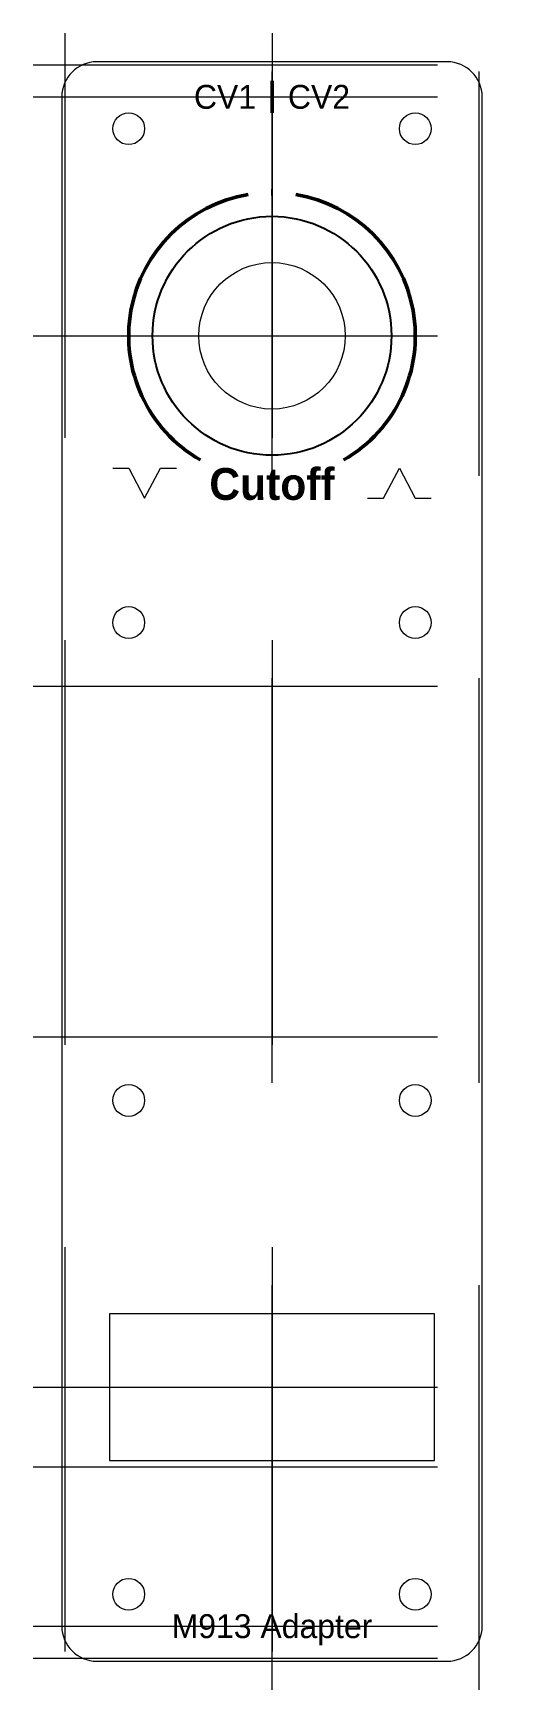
# Model space of a CAD drawing. Header units: millimetres. Extents: x -2 to 28, y -2 to 102.
import ezdxf
from ezdxf.enums import TextEntityAlignment as Align

# ---------------------------------------------------------------- set-up
doc = ezdxf.new("R2010")
doc.units = ezdxf.units.MM
doc.linetypes.add('DASHEDX2', pattern=[38.1, 25.4, -12.7])
for name, color, linetype, lineweight, true_color in [('Cut', 5, 'CONTINUOUS', 5, 0x0000ff), ('Fill', 7, 'CONTINUOUS', 20, 0x000000), ('Guide Panel', 94, 'DASHEDX2', 5, 0x008000), ('Helpers', 2, 'CONTINUOUS', 25, 0xffff00)]:
    doc.layers.add(name, color=color, linetype=linetype, lineweight=lineweight, true_color=true_color)
doc.styles.add('textstyle0', font='')
doc.styles.add('textstyle1', font='')
doc.styles.add('textstyle5', font='')
doc.styles.add('textstyle6', font='')
doc.styles.get('textstyle0').set_extended_font_data('Ubuntu')
doc.styles.get('textstyle1').set_extended_font_data('Ubuntu')
doc.styles.get('textstyle5').set_extended_font_data('Ubuntu')
doc.styles.get('textstyle6').set_extended_font_data('Ubuntu', bold=True)

msp = doc.modelspace()

# ---------------------------------------------------------------- linework, layer by layer
at = {"layer": 'Cut'}
for p, q in [((24, 100.2), (2, 100.2)), ((-0.2, 98), (-0.2, 2)), ((26.2, 2), (26.2, 98)), ((23.2, 21.6), (2.8, 21.6)), ((2.8, 21.6), (2.8, 12.4)), ((23.2, 12.4), (23.2, 21.6)), ((2.8, 12.4), (23.2, 12.4)), ((2, -0.2), (24, -0.2))]:
    msp.add_line(p, q, dxfattribs=at)
for centre, radius in [((4, 96), 1), ((22, 96), 1), ((13, 83), 4.6), ((4, 65), 1), ((22, 65), 1), ((4, 35), 1), ((22, 35), 1), ((4, 4), 1), ((22, 4), 1)]:
    msp.add_circle(centre, radius, dxfattribs=at)
for centre, start, end in [((2, 98), 90, 180), ((24, 98), 0, 90), ((2, 2), 180, 270), ((24, 2), 270, 0)]:
    msp.add_arc(centre, 2.2, start, end, dxfattribs=at)
at = {"layer": 'Fill', "lineweight": 50}
msp.add_line((13, 99), (13, 97), dxfattribs=at)
at = {"layer": 'Fill'}
for p, q in [((3, 74.7), (4, 74.7)), ((4, 74.7), (5, 72.8)), ((5, 72.8), (6, 74.7)), ((6, 74.7), (7, 74.7)), ((20, 72.8), (21, 74.7)), ((21, 74.7), (22, 72.8)), ((19, 72.8), (20, 72.8)), ((22, 72.8), (23, 72.8))]:
    msp.add_line(p, q, dxfattribs=at)
at = {"layer": 'Fill', "lineweight": 50}
for start, end in [(99.5941, 240), (300, 80.4059)]:
    msp.add_arc((13, 83), 9, start, end, dxfattribs=at)
at = {"layer": 'Fill', "lineweight": 100}
msp.add_arc((13, 83), 9, 89.6817, 90.3183, dxfattribs=at)
at = {"layer": 'Guide Panel'}
for p, q in [((0, 102), (0, -2)), ((13, 102), (13, -2)), ((13, -2), (13, 102)), ((26, -2), (26, 102)), ((-2, 100), (28, 100)), ((-2, 98), (28, 98)), ((-2, 83), (28, 83)), ((-2, 61), (28, 61)), ((-2, 39), (28, 39)), ((-2, 17), (28, 17)), ((-2, 12), (28, 12)), ((-2, 2), (28, 2)), ((-2, 0), (28, 0)), ((13, -2), (13, -2))]:
    msp.add_line(p, q, dxfattribs=at)
at = {"layer": 'Helpers'}
msp.add_circle((13, 83), 7.5, dxfattribs=at)

# ---------------------------------------------------------------- texts
at = {"layer": 'Fill', "style": 'textstyle1'}
msp.add_text('CV1', height=1.5, dxfattribs=at).set_placement((12, 98), align=Align.MIDDLE_RIGHT)
at = {"layer": 'Fill', "style": 'textstyle0'}
msp.add_text('CV2', height=1.5, dxfattribs=at).set_placement((14, 98), align=Align.MIDDLE_LEFT)
at = {"layer": 'Fill', "style": 'textstyle6'}
msp.add_text('Cutoff', height=2, dxfattribs=at).set_placement((13, 74.7), align=Align.TOP_CENTER)
at = {"layer": 'Fill', "style": 'textstyle5'}
msp.add_text('M913 Adapter', height=1.5, dxfattribs=at).set_placement((13, 2), align=Align.MIDDLE_CENTER)

doc.saveas('drawing.dxf')
